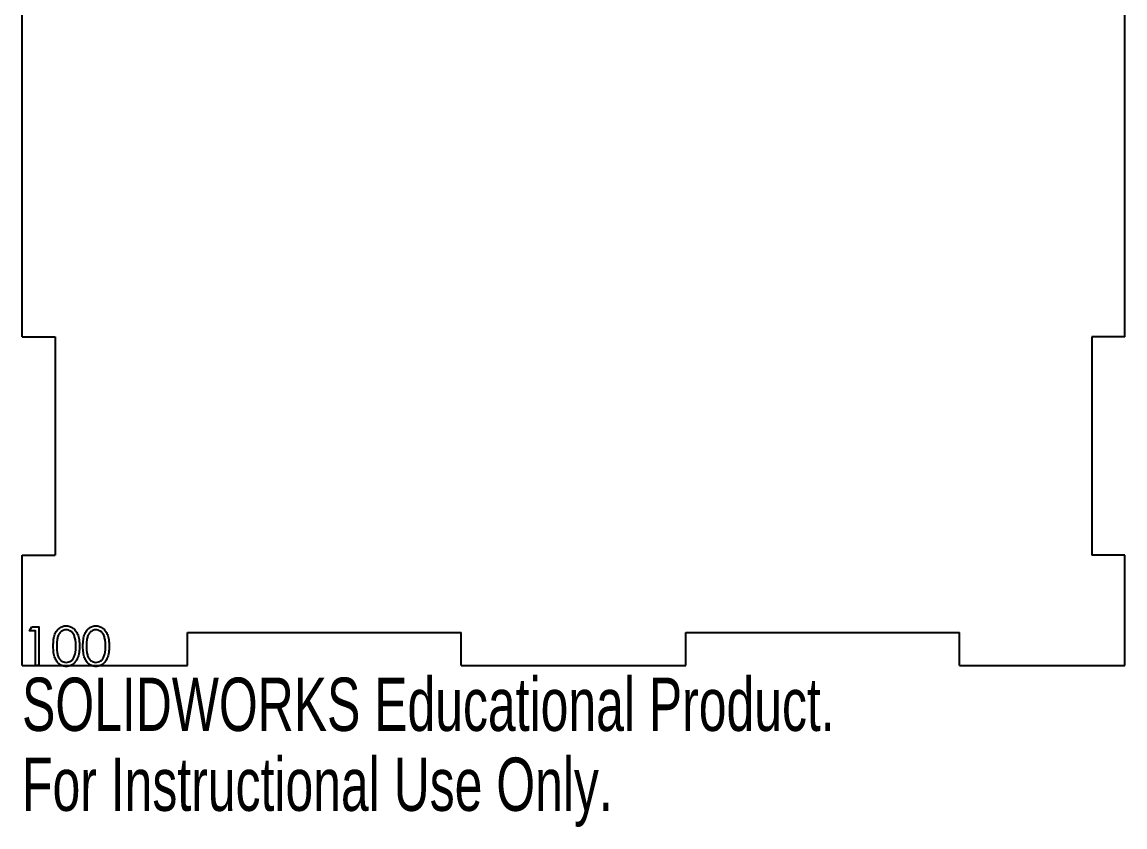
# Model space of a CAD drawing. Header units: millimetres. Extents: x 0 to 100, y -15 to 150.
# Drawn here: x 0 to 100, y -14.7 to 58.4 of the extents above; entities that cross this region are included whole.
import ezdxf

# ---------------------------------------------------------------- set-up
doc = ezdxf.new("R2010")
doc.units = ezdxf.units.MM
doc.styles.add('SLDTEXTSTYLE0', font='TXT', dxfattribs={"width": 0.7})

msp = doc.modelspace()

# ---------------------------------------------------------------- linework, layer by layer
at = {"color": 7, "linetype": 'Continuous', "lineweight": 25}
for p, q in [((0, 29.8), (0, 100)), ((100, 29.8), (100, 100)), ((0, 29.8), (3, 29.8)), ((3, 29.8), (3, 10)), ((100, 29.8), (97, 29.8)), ((97, 29.8), (97, 10)), ((0, 0), (0, 10)), ((0, 10), (3, 10)), ((100, 10), (97, 10)), ((100, 0), (100, 10)), ((15, 3), (39.8, 3)), ((15, 0), (15, 3)), ((39.8, 0), (39.8, 3)), ((60.2, 3), (85, 3)), ((60.2, 0), (60.2, 3)), ((85, 0), (85, 3)), ((0, 0), (15, 0)), ((39.8, 0), (60.2, 0)), ((85, 0), (100, 0))]:
    msp.add_line(p, q, dxfattribs=at)
at = {"color": 7, "linetype": 'Continuous', "flags": 128}
for points in [[(0.88, 3.5), (1.53, 3.5), (1.53, 3.5), (1.53, 0), (1.53, 0), (1.21, 0), (1.21, 0), (1.21, 3.14), (1.21, 3.14), (0.67, 3.14), (0.67, 3.14), (0.88, 3.5)], [(2.83, 1.75), (2.83, 1.92), (2.84, 2.08), (2.85, 2.22), (2.86, 2.36), (2.88, 2.49), (2.91, 2.61), (2.94, 2.72), (2.97, 2.82), (3.01, 2.91), (3.06, 3), (3.1, 3.08), (3.15, 3.15), (3.21, 3.22), (3.27, 3.29), (3.33, 3.34), (3.39, 3.39), (3.46, 3.44), (3.53, 3.48), (3.6, 3.51), (3.68, 3.54), (3.76, 3.56), (3.83, 3.58), (3.91, 3.59), (4, 3.59), (4, 3.59), (4.08, 3.59), (4.16, 3.58), (4.24, 3.56), (4.32, 3.54), (4.4, 3.51), (4.47, 3.48), (4.54, 3.44), (4.61, 3.39), (4.68, 3.34), (4.74, 3.28), (4.8, 3.22), (4.86, 3.15), (4.91, 3.07), (4.96, 2.99), (5, 2.9), (5.05, 2.8), (5.08, 2.7), (5.12, 2.59), (5.14, 2.47), (5.17, 2.34), (5.18, 2.21), (5.2, 2.06), (5.2, 1.91), (5.21, 1.75), (5.21, 1.75), (5.2, 1.59), (5.2, 1.44), (5.18, 1.29), (5.17, 1.16), (5.14, 1.03), (5.12, 0.91), (5.08, 0.8), (5.05, 0.7), (5.01, 0.6), (4.96, 0.52), (4.91, 0.43), (4.86, 0.36), (4.8, 0.28), (4.74, 0.22), (4.68, 0.16), (4.61, 0.11), (4.54, 0.06), (4.47, 0.02), (4.4, -0.01), (4.32, -0.04), (4.24, -0.06), (4.16, -0.08), (4.08, -0.09), (4, -0.09), (4, -0.09), (3.91, -0.09), (3.83, -0.08), (3.76, -0.06), (3.68, -0.04), (3.61, -0.01), (3.53, 0.02), (3.46, 0.06), (3.4, 0.1), (3.33, 0.15), (3.27, 0.21), (3.21, 0.27), (3.16, 0.34), (3.11, 0.42), (3.06, 0.5), (3.02, 0.59), (2.98, 0.68), (2.94, 0.78), (2.91, 0.89), (2.89, 1.01), (2.86, 1.14), (2.85, 1.28), (2.84, 1.42), (2.83, 1.58), (2.83, 1.75)], [(3.14, 1.75), (3.14, 1.61), (3.15, 1.48), (3.16, 1.35), (3.17, 1.24), (3.18, 1.14), (3.2, 1.04), (3.22, 0.95), (3.25, 0.87), (3.28, 0.8), (3.31, 0.73), (3.34, 0.67), (3.38, 0.61), (3.42, 0.56), (3.47, 0.51), (3.51, 0.46), (3.56, 0.42), (3.67, 0.36), (3.78, 0.31), (3.89, 0.28), (4.01, 0.27), (4.01, 0.27), (4.12, 0.28), (4.24, 0.31), (4.34, 0.35), (4.45, 0.42), (4.5, 0.46), (4.54, 0.5), (4.59, 0.55), (4.63, 0.61), (4.67, 0.67), (4.7, 0.73), (4.73, 0.8), (4.76, 0.87), (4.76, 0.87), (4.79, 0.96), (4.82, 1.06), (4.84, 1.17), (4.86, 1.27), (4.87, 1.38), (4.88, 1.5), (4.89, 1.62), (4.89, 1.75), (4.89, 1.75), (4.89, 1.88), (4.88, 2), (4.87, 2.11), (4.86, 2.22), (4.84, 2.32), (4.83, 2.42), (4.8, 2.51), (4.77, 2.6), (4.74, 2.68), (4.71, 2.75), (4.67, 2.82), (4.63, 2.88), (4.59, 2.94), (4.55, 2.99), (4.5, 3.04), (4.45, 3.08), (4.34, 3.14), (4.23, 3.19), (4.12, 3.22), (4.01, 3.23), (4.01, 3.23), (3.89, 3.22), (3.78, 3.19), (3.67, 3.14), (3.56, 3.08), (3.51, 3.04), (3.47, 2.99), (3.42, 2.94), (3.38, 2.89), (3.34, 2.83), (3.31, 2.77), (3.28, 2.7), (3.25, 2.63), (3.22, 2.55), (3.2, 2.46), (3.18, 2.37), (3.17, 2.26), (3.16, 2.15), (3.15, 2.02), (3.14, 1.89), (3.14, 1.75)], [(5.52, 1.75), (5.52, 1.92), (5.53, 2.08), (5.54, 2.22), (5.56, 2.36), (5.58, 2.49), (5.6, 2.61), (5.63, 2.72), (5.67, 2.82), (5.71, 2.91), (5.75, 3), (5.8, 3.08), (5.85, 3.15), (5.9, 3.22), (5.96, 3.29), (6.02, 3.34), (6.09, 3.39), (6.15, 3.44), (6.22, 3.48), (6.3, 3.51), (6.37, 3.54), (6.45, 3.56), (6.53, 3.58), (6.61, 3.59), (6.69, 3.59), (6.69, 3.59), (6.77, 3.59), (6.85, 3.58), (6.93, 3.56), (7.01, 3.54), (7.09, 3.51), (7.16, 3.48), (7.23, 3.44), (7.3, 3.39), (7.37, 3.34), (7.43, 3.28), (7.49, 3.22), (7.55, 3.15), (7.6, 3.07), (7.65, 2.99), (7.7, 2.9), (7.74, 2.8), (7.77, 2.7), (7.81, 2.59), (7.84, 2.47), (7.86, 2.34), (7.88, 2.21), (7.89, 2.06), (7.89, 1.91), (7.9, 1.75), (7.9, 1.75), (7.89, 1.59), (7.89, 1.44), (7.88, 1.29), (7.86, 1.16), (7.84, 1.03), (7.81, 0.91), (7.78, 0.8), (7.74, 0.7), (7.7, 0.6), (7.65, 0.52), (7.61, 0.43), (7.55, 0.36), (7.5, 0.28), (7.44, 0.22), (7.37, 0.16), (7.3, 0.11), (7.23, 0.06), (7.16, 0.02), (7.09, -0.01), (7.01, -0.04), (6.93, -0.06), (6.85, -0.08), (6.77, -0.09), (6.69, -0.09), (6.69, -0.09), (6.61, -0.09), (6.53, -0.08), (6.45, -0.06), (6.37, -0.04), (6.3, -0.01), (6.23, 0.02), (6.16, 0.06), (6.09, 0.1), (6.02, 0.15), (5.96, 0.21), (5.9, 0.27), (5.85, 0.34), (5.8, 0.42), (5.75, 0.5), (5.71, 0.59), (5.67, 0.68), (5.63, 0.78), (5.6, 0.89), (5.58, 1.01), (5.56, 1.14), (5.54, 1.28), (5.53, 1.42), (5.52, 1.58), (5.52, 1.75)], [(5.83, 1.75), (5.83, 1.61), (5.84, 1.48), (5.85, 1.35), (5.86, 1.24), (5.88, 1.14), (5.89, 1.04), (5.92, 0.95), (5.94, 0.87), (5.97, 0.8), (6, 0.73), (6.04, 0.67), (6.07, 0.61), (6.11, 0.56), (6.16, 0.51), (6.21, 0.46), (6.26, 0.42), (6.36, 0.36), (6.47, 0.31), (6.58, 0.28), (6.7, 0.27), (6.7, 0.27), (6.82, 0.28), (6.93, 0.31), (7.04, 0.35), (7.14, 0.42), (7.19, 0.46), (7.24, 0.5), (7.28, 0.55), (7.32, 0.61), (7.36, 0.67), (7.39, 0.73), (7.42, 0.8), (7.45, 0.87), (7.45, 0.87), (7.48, 0.96), (7.51, 1.06), (7.53, 1.17), (7.55, 1.27), (7.56, 1.38), (7.57, 1.5), (7.58, 1.62), (7.58, 1.75), (7.58, 1.75), (7.58, 1.88), (7.58, 2), (7.57, 2.11), (7.55, 2.22), (7.54, 2.32), (7.52, 2.42), (7.49, 2.51), (7.47, 2.6), (7.43, 2.68), (7.4, 2.75), (7.36, 2.82), (7.33, 2.88), (7.28, 2.94), (7.24, 2.99), (7.19, 3.04), (7.14, 3.08), (7.03, 3.14), (6.93, 3.19), (6.81, 3.22), (6.7, 3.23), (6.7, 3.23), (6.58, 3.22), (6.47, 3.19), (6.36, 3.14), (6.26, 3.08), (6.21, 3.04), (6.16, 2.99), (6.12, 2.94), (6.07, 2.89), (6.04, 2.83), (6, 2.77), (5.97, 2.7), (5.94, 2.63), (5.92, 2.55), (5.89, 2.46), (5.88, 2.37), (5.86, 2.26), (5.85, 2.15), (5.84, 2.02), (5.83, 1.89), (5.83, 1.75)]]:
    msp.add_lwpolyline(points, dxfattribs=at)

# ---------------------------------------------------------------- texts
at = {"color": 7, "linetype": 'Continuous', "char_height": 4.8336, "attachment_point": 1, "style": 'SLDTEXTSTYLE0'}
for s, insert in [('SOLIDWORKS Educational Product.', (0, -1.11)), ('For Instructional Use Only.', (0, -8.36))]:
    msp.add_mtext(s, dxfattribs=dict(at, insert=insert))

doc.saveas('drawing.dxf')
